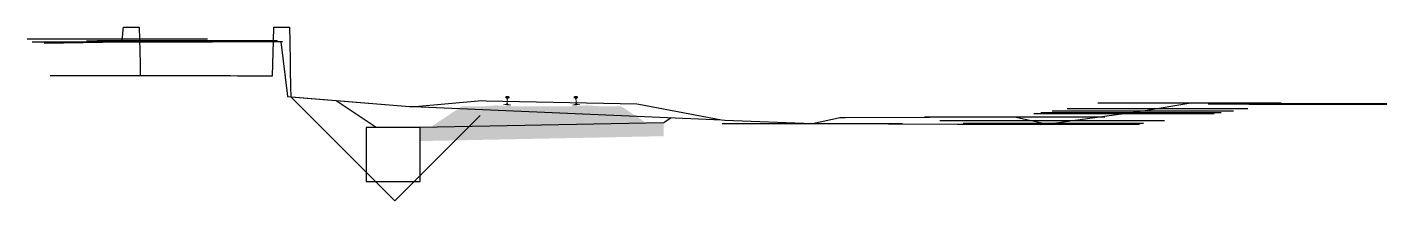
# Model space of a CAD drawing. Header units: metres. Extents: x 0.3 to 22.9, y 9.5 to 12.4.
import ezdxf

# ---------------------------------------------------------------- set-up
doc = ezdxf.new("R2010")
doc.units = ezdxf.units.M
for name, color, linetype in [('12d_std_dark_green', 106, 'Continuous'), ('12d_std_green', 90, 'Continuous'), ('12d_std_orange', 40, 'Continuous'), ('12d_unknown', 6, 'Continuous')]:
    doc.layers.add(name, color=color, linetype=linetype)

# ---------------------------------------------------------------- blocks, each defined once
blk = doc.blocks.new('A$C5d9a0eb1')
at = {"layer": '12d_unknown', "linetype": 'Continuous', "true_color": 0x96946b, "transparency": 33554687}
blk.add_hatch(color=55, dxfattribs=at).paths.add_polyline_path([(-0.457, -0.281), (-0.454, -0.204), (-0.453, -0.173), (-0.268, -0.16), (-0.192, -0.154), (0.079, -0.168), (0.188, -0.173), (0.731, -0.173), (0.948, -0.173), (1.221, -0.16), (1.328, -0.154), (1.516, -0.168), (1.59, -0.173), (1.592, -0.25), (1.593, -0.281), (1.591, -0.308), (1.59, -0.318), (0.136, -0.318), (-0.453, -0.318), (-0.456, -0.292)])

msp = doc.modelspace()

# ---------------------------------------------------------------- hatches: boundary and pattern name
h = msp.add_hatch()
h.set_pattern_fill('ANGLE', color=256)
h.set_pattern_definition([(0, (-13.6566, 0.714), (0, 6.985), [5.08, -1.905]), (90, (-13.6566, 0.714), (-6.985, 4e-16), [5.08, -1.905])])
h.paths.add_polyline_path([(5.9, 10.76), (5.9, 9.86), (6.8, 9.86), (6.8, 10.76)])
at = {"layer": '12d_unknown', "linetype": 'Continuous', "true_color": 0x92a2af, "transparency": 33554687}
for points in [[(8.819, 11.111), (8.819, 11.068), (8.819, 10.803), (8.565, 10.798), (6.977, 10.766), (7.045, 10.812), (7.494, 11.111), (7.673, 11.111)], [(8.819, 11.068), (8.819, 11.111), (9.955, 11.111), (10.144, 11.111), (10.495, 10.877), (10.554, 10.838), (9.061, 10.808), (8.819, 10.803)]]:
    msp.add_hatch(color=253, dxfattribs=at).paths.add_polyline_path(points)
at = {"layer": '12d_unknown', "linetype": 'Continuous', "true_color": 0xa5a5a5, "transparency": 33554687}
for points in [[(8.285, 11.265), (8.285, 11.263), (8.285, 11.249), (8.285, 11.249), (8.284, 11.246), (8.284, 11.246), (8.281, 11.244), (8.28, 11.244), (8.269, 11.242), (8.268, 11.241), (8.261, 11.237), (8.261, 11.236), (8.257, 11.229), (8.257, 11.224), (8.255, 11.195), (8.255, 11.19), (8.256, 11.16), (8.256, 11.159), (8.259, 11.152), (8.26, 11.152), (8.266, 11.147), (8.272, 11.146), (8.308, 11.135), (8.307, 11.134), (8.307, 11.126), (8.29, 11.127), (8.18, 11.132), (8.18, 11.133), (8.181, 11.141), (8.186, 11.142), (8.223, 11.149), (8.224, 11.15), (8.231, 11.154), (8.231, 11.155), (8.235, 11.161), (8.235, 11.166), (8.239, 11.195), (8.239, 11.2), (8.24, 11.23), (8.24, 11.231), (8.237, 11.238), (8.236, 11.239), (8.229, 11.244), (8.228, 11.244), (8.218, 11.247), (8.217, 11.248), (8.215, 11.249), (8.215, 11.25), (8.214, 11.253), (8.214, 11.255), (8.216, 11.268), (8.216, 11.27), (8.22, 11.277), (8.221, 11.278), (8.228, 11.282), (8.23, 11.282), (8.238, 11.283), (8.239, 11.283), (8.247, 11.283), (8.247, 11.283), (8.251, 11.283), (8.252, 11.283), (8.256, 11.282), (8.257, 11.282), (8.265, 11.281), (8.266, 11.281), (8.274, 11.279), (8.275, 11.279), (8.282, 11.274), (8.283, 11.273)], [(9.352, 11.263), (9.352, 11.265), (9.355, 11.273), (9.356, 11.274), (9.363, 11.279), (9.364, 11.279), (9.372, 11.281), (9.373, 11.281), (9.381, 11.282), (9.382, 11.282), (9.386, 11.283), (9.387, 11.283), (9.39, 11.283), (9.391, 11.283), (9.399, 11.283), (9.4, 11.283), (9.408, 11.282), (9.41, 11.282), (9.417, 11.278), (9.418, 11.277), (9.422, 11.27), (9.422, 11.268), (9.424, 11.255), (9.424, 11.253), (9.423, 11.25), (9.423, 11.249), (9.421, 11.248), (9.42, 11.247), (9.41, 11.244), (9.409, 11.244), (9.402, 11.239), (9.401, 11.238), (9.398, 11.231), (9.398, 11.23), (9.399, 11.2), (9.399, 11.195), (9.403, 11.166), (9.403, 11.161), (9.407, 11.155), (9.407, 11.154), (9.414, 11.15), (9.415, 11.149), (9.451, 11.142), (9.457, 11.141), (9.458, 11.133), (9.458, 11.132), (9.349, 11.127), (9.331, 11.126), (9.331, 11.134), (9.33, 11.135), (9.366, 11.146), (9.372, 11.147), (9.378, 11.151), (9.379, 11.152), (9.382, 11.159), (9.382, 11.16), (9.383, 11.19), (9.383, 11.195), (9.381, 11.224), (9.381, 11.229), (9.377, 11.236), (9.377, 11.237), (9.37, 11.241), (9.369, 11.242), (9.358, 11.244), (9.357, 11.244), (9.354, 11.246), (9.354, 11.246), (9.353, 11.249), (9.352, 11.249)]]:
    msp.add_hatch(color=253, dxfattribs=at).paths.add_polyline_path(points)
at = {"layer": '12d_unknown', "linetype": 'Continuous', "true_color": 0xffe39c, "transparency": 33554687}
for points in [[(8.539, 10.797), (8.819, 10.803), (8.819, 10.605), (8.819, 10.573), (7.059, 10.538), (6.789, 10.532), (6.789, 10.732), (6.789, 10.762)], [(8.819, 10.803), (9.103, 10.809), (10.849, 10.844), (10.849, 10.81), (10.849, 10.614), (10.556, 10.608), (8.819, 10.573), (8.819, 10.605)]]:
    msp.add_hatch(color=41, dxfattribs=at).paths.add_polyline_path(points)

# ---------------------------------------------------------------- linework, layer by layer
msp.add_line((6.376, 9.54), (7.795, 10.96))
msp.add_lwpolyline([(6.376, 9.54), (4.646, 11.269)])
msp.add_lwpolyline([(5.9, 10.76), (5.9, 9.86), (6.8, 9.86), (6.8, 10.76)], close=True)
at = {"layer": '12d_std_dark_green', "flags": 128}
msp.add_lwpolyline([(0.545, 12.161), (1.846, 12.182), (1.846, 12.182), (1.863, 12.388), (1.866, 12.426), (2.005, 12.426), (2.126, 12.426), (2.141, 11.826), (2.146, 11.621), (2.146, 11.621), (2.146, 11.621), (2.658, 11.621), (2.825, 11.621), (2.918, 11.621), (2.978, 11.621), (3.019, 11.621), (3.049, 11.621), (3.072, 11.621), (3.091, 11.621), (3.246, 11.621), (3.396, 11.621), (3.413, 11.621), (3.434, 11.621), (3.461, 11.621), (3.498, 11.621), (3.55, 11.621), (3.628, 11.621), (3.76, 11.62), (4.033, 11.62), (4.346, 11.62), (4.361, 12.198), (4.366, 12.426), (4.43, 12.426), (4.626, 12.426), (4.63, 12.181), (4.636, 11.849), (4.639, 11.695), (4.64, 11.606), (4.641, 11.548), (4.642, 11.507), (4.643, 11.477), (4.643, 11.453), (4.643, 11.435), (4.646, 11.269), (4.646, 11.269), (6.624, 11.108), (6.69, 11.106), (6.716, 11.108), (7.822, 11.205), (7.899, 11.203), (10.4, 11.152), (10.436, 11.145), (11.81, 10.888), (11.862, 10.883), (13.321, 10.824), (13.754, 10.921), (13.775, 10.925), (13.872, 10.926), (16.682, 10.934), (17.234, 10.816), (17.257, 10.815), (17.328, 10.831), (18.5, 10.992), (18.619, 11.006), (18.808, 11.038), (18.821, 11.038), (19.614, 11.168), (21.398, 11.154), (22.085, 11.149), (22.103, 11.149), (22.326, 11.15)], dxfattribs=at)
at = {"layer": '12d_std_green', "flags": 128}
msp.add_lwpolyline([(0.545, 12.161), (2.754, 12.197), (2.926, 12.205), (3.008, 12.19), (4.483, 12.182), (4.585, 11.325), (4.591, 11.274), (6.624, 11.108), (6.69, 11.106), (6.716, 11.108), (7.822, 11.205), (7.899, 11.203), (10.4, 11.152), (10.436, 11.145), (11.81, 10.888), (11.862, 10.883), (13.321, 10.824), (13.754, 10.921), (13.775, 10.925), (13.872, 10.926), (16.682, 10.934), (17.234, 10.816), (17.257, 10.815), (17.328, 10.831), (18.5, 10.992), (18.619, 11.006), (18.808, 11.038), (18.821, 11.038), (19.614, 11.168), (21.398, 11.154), (22.085, 11.149), (22.103, 11.149), (22.326, 11.15)], dxfattribs=at)
at = {"layer": '12d_std_orange', "flags": 128}
msp.add_lwpolyline([(1.846, 12.182), (1.863, 12.388), (1.866, 12.426), (2.005, 12.426), (2.126, 12.426), (2.141, 11.826), (2.146, 11.621), (2.146, 11.621), (2.146, 11.621), (2.658, 11.621), (2.825, 11.621), (2.918, 11.621), (2.978, 11.621), (3.019, 11.621), (3.049, 11.621), (3.072, 11.621), (3.091, 11.621), (3.246, 11.621), (3.396, 11.621), (3.413, 11.621), (3.434, 11.621), (3.461, 11.621), (3.498, 11.621), (3.55, 11.621), (3.628, 11.621), (3.76, 11.62), (4.033, 11.62), (4.346, 11.62), (4.361, 12.198), (4.366, 12.426), (4.43, 12.426), (4.626, 12.426), (4.63, 12.181), (4.636, 11.849), (4.639, 11.695), (4.64, 11.606), (4.641, 11.548), (4.642, 11.507), (4.643, 11.477), (4.643, 11.453), (4.643, 11.435), (4.646, 11.269)], dxfattribs=at)
at = {"layer": '12d_unknown', "color": 3, "linetype": 'Continuous', "flags": 128}
for points in [[(0.265, 12.231), (3.265, 12.231)], [(0.646, 11.621), (3.646, 11.621)]]:
    msp.add_lwpolyline(points, dxfattribs=at)
at = {"layer": '12d_unknown', "color": 4, "linetype": 'Continuous', "flags": 128}
for points in [[(0.346, 12.182), (3.346, 12.182)], [(18.067, 11.168), (21.067, 11.168)], [(20.654, 11.159), (22.871, 11.159)]]:
    msp.add_lwpolyline(points, dxfattribs=at)
at = {"layer": '12d_unknown', "color": 5, "linetype": 'Continuous', "flags": 128}
for points in [[(1.254, 12.197), (4.254, 12.197)], [(1.254, 12.197), (4.254, 12.197)], [(1.426, 12.205), (4.426, 12.205)], [(1.426, 12.205), (4.426, 12.205)], [(1.508, 12.19), (4.508, 12.19)], [(18.114, 11.168), (21.114, 11.168)], [(18.114, 11.168), (21.114, 11.168)], [(19.898, 11.154), (22.871, 11.154)], [(19.898, 11.154), (22.871, 11.154)], [(20.585, 11.149), (22.871, 11.149)], [(20.585, 11.149), (22.871, 11.149)], [(20.603, 11.149), (22.871, 11.149)], [(20.603, 11.149), (22.871, 11.149)], [(15.182, 10.934), (18.182, 10.934)], [(15.182, 10.934), (18.182, 10.934)], [(17, 10.992), (20, 10.992)], [(17, 10.992), (20, 10.992)], [(17.119, 11.006), (20.119, 11.006)], [(17.119, 11.006), (20.119, 11.006)], [(17.308, 11.038), (20.308, 11.038)], [(17.308, 11.038), (20.308, 11.038)], [(17.321, 11.038), (20.321, 11.038)], [(17.321, 11.038), (20.321, 11.038)], [(11.821, 10.824), (14.821, 10.824)], [(11.821, 10.824), (14.821, 10.824)], [(15.734, 10.816), (18.734, 10.816)], [(15.734, 10.816), (18.734, 10.816)], [(15.757, 10.815), (18.757, 10.815)], [(15.757, 10.815), (18.757, 10.815)], [(15.828, 10.831), (18.828, 10.831)], [(15.828, 10.831), (18.828, 10.831)]]:
    msp.add_lwpolyline(points, dxfattribs=at)
at = {"layer": '12d_unknown', "color": 7, "linetype": 'Continuous', "flags": 128}
for points in [[(1.254, 12.197), (4.254, 12.197)], [(18.114, 11.168), (21.114, 11.168)], [(20.585, 11.149), (22.871, 11.149)], [(15.182, 10.934), (18.182, 10.934)]]:
    msp.add_lwpolyline(points, dxfattribs=at)
at = {"layer": '12d_unknown', "color": 41, "linetype": 'Continuous', "true_color": 0xffe39c, "flags": 128}
msp.add_lwpolyline([(5.401, 11.208), (5.487, 11.15), (6.069, 10.762), (6.163, 10.762), (6.789, 10.762), (8.539, 10.797), (8.819, 10.803), (10.556, 10.838), (10.849, 10.844), (10.866, 10.855), (10.97, 10.924)], dxfattribs=at)
at = {"layer": '12d_unknown', "color": 94, "linetype": 'Continuous', "true_color": 0x00b000, "flags": 128}
for points in [[(6.69, 11.106), (6.816, 11.101), (11.81, 10.888)], [(13.321, 10.824), (17.115, 10.811), (17.257, 10.815)]]:
    msp.add_lwpolyline(points, dxfattribs=at)
at = {"layer": '12d_unknown', "color": 252, "linetype": 'Continuous', "flags": 128}
for points in [[(15.438, 10.876), (18.438, 10.876)], [(15.438, 10.876), (18.438, 10.876)], [(16.172, 10.876), (19.172, 10.876)], [(16.174, 10.876), (19.174, 10.876)], [(17.558, 11.076), (20.558, 11.076)]]:
    msp.add_lwpolyline(points, dxfattribs=at)
at = {"layer": '12d_unknown', "color": 142, "linetype": 'Continuous', "flags": 128}
msp.add_lwpolyline([(17, 10.992), (20, 10.992)], dxfattribs=at)
at = {"layer": '12d_unknown', "color": 30, "linetype": 'Continuous', "flags": 128}
for points in [[(11.821, 10.824), (14.821, 10.824)], [(15.757, 10.815), (18.757, 10.815)]]:
    msp.add_lwpolyline(points, dxfattribs=at)

# ---------------------------------------------------------------- block references
msp.add_blockref('A$C5d9a0eb1', (8.252, 11.28))

doc.saveas('drawing.dxf')
